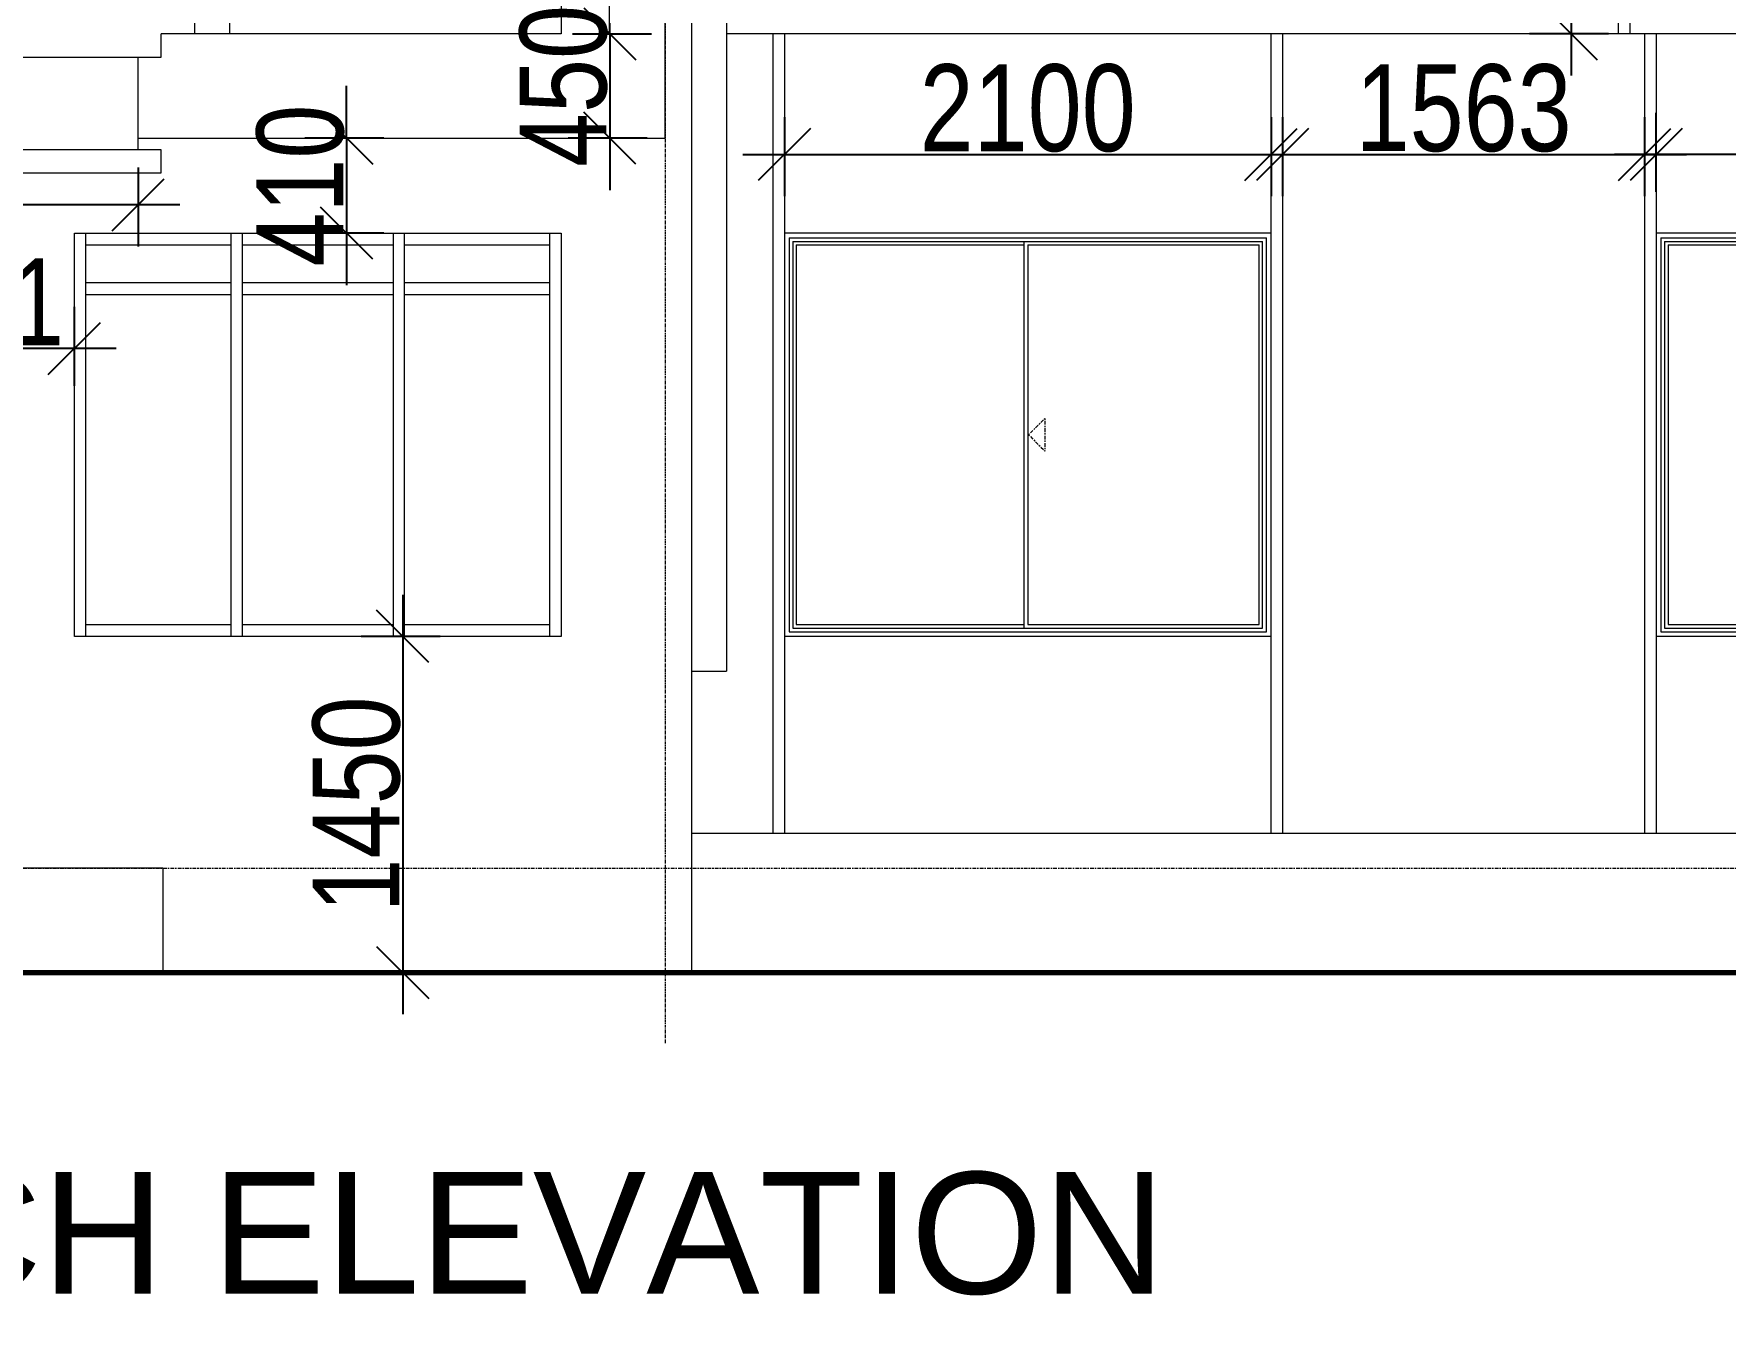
# Model space of a CAD drawing. Header units: millimetres. Extents: x -35190 to 411743, y -233114 to 23872.
# Drawn here: x 91686 to 98985, y -165725 to -160157 of the extents above; entities that cross this region are included whole.
import ezdxf

# ---------------------------------------------------------------- set-up
doc = ezdxf.new("R2010")
doc.units = ezdxf.units.MM
doc.linetypes.add('Centre', pattern=[31.75, 6.35, -4.7625, 15.875, -4.7625])
doc.linetypes.add('Grid Line', pattern=[22.225, 12.7, -3.175, 3.175, -3.175])
for name, color, linetype, lineweight in [('A-ANNO-DIMS', 211, 'Continuous', 9), ('A-DETL-WIDE', 214, 'Continuous', 70), ('A-FLOR', 192, 'Continuous', 18), ('A-FLOR-LEVL', 51, 'Continuous', 18), ('A-GLAZ', 151, 'Continuous', 18), ('A-GLAZ-CWMG', 51, 'Continuous', 18), ('A-WALL', 113, 'Continuous', 18), ('G-ANNO-TEXT', 231, 'Continuous', 9), ('I-WALL', 2, 'Continuous', 18), ('Q-CASE', 31, 'Continuous', 18), ('S-GRID', 1, 'Continuous', 9)]:
    doc.layers.add(name, color=color, linetype=linetype, lineweight=lineweight)
doc.styles.add('Arial_2', font='arial.ttf', dxfattribs={"height": 337.5})
doc.styles.add('Arial_3', font='arial.ttf', dxfattribs={"width": 0.8, "height": 375})
doc.dimstyles.new('main_4_5mm', dxfattribs={"dimscale": 304.8, "dimtxt": 382.597275, "dimasz": 0.738189, "dimexe": 0.590551, "dimexo": 0.0625, "dimgap": 0.024606, "dimtad": 1, "dimdec": 0, "dimzin": 0, "dimdsep": 46, "dimtxsty": 'Arial_3', "dimblk1": 'OBLIQUE', "dimblk2": 'OBLIQUE', "dimsah": 1, "dimcen": 0.09, "dimdle": 0.590551, "dimazin": 0, "dimtfac": 1, "dimtdec": 4, "dimtix": 1, "dimtmove": 0, "dimatfit": 3, "dimfxl": 0.590551, "dimfxlon": 1, "dimtvp": 1, "dimtolj": 1, "dimtzin": 0, "dimarcsym": 2})

# ---------------------------------------------------------------- blocks, each defined once
blk = doc.blocks.new('Sliding - 2L - SL2_1 X 1_8-V4-South')
at = {"layer": 'A-GLAZ'}
for p, q in [((24773.9, 3190), (22673.9, 3190)), ((22693.9, 3170), (22693.9, 1470)), ((22693.9, 3170), (24753.9, 3170)), ((22709.9, 3154), (22709.9, 1486)), ((22709.9, 3154), (24737.9, 3154)), ((22725, 3138.9), (22725, 1501.1)), ((22725, 3138.9), (23708.8, 3138.9)), ((23708.8, 1501.1), (23708.8, 3138.9)), ((23708.9, 1486), (23708.9, 3154)), ((23723.9, 3139), (23723.9, 1501)), ((23723.9, 3139), (24722.9, 3139)), ((24722.9, 1501), (24722.9, 3139)), ((24737.9, 1486), (24737.9, 3154)), ((24753.9, 1470), (24753.9, 3170)), ((22693.9, 1470), (24753.9, 1470)), ((22709.9, 1486), (24737.9, 1486)), ((22725, 1501.1), (23708.8, 1501.1)), ((23723.9, 1501), (24722.9, 1501)), ((24773.9, 1450), (22673.9, 1450))]:
    blk.add_line(p, q, dxfattribs=at)
at = {"layer": 'A-GLAZ', "linetype": 'Centre'}
for p, q in [((23727.7, 2320), (23798.4, 2390.7)), ((23798.4, 2390.7), (23798.4, 2249.3)), ((23727.7, 2320), (23798.4, 2249.3))]:
    blk.add_line(p, q, dxfattribs=at)
blk = doc.blocks.new('Sliding - 2L - SL1_5 X 1_8-V5-South')
at = {"layer": 'A-GLAZ'}
for p, q in [((27936.4, 3190), (26436.4, 3190)), ((26456.4, 3170), (26456.4, 1470)), ((26456.4, 3170), (27916.4, 3170)), ((26472.4, 3154), (26472.4, 1486)), ((26472.4, 3154), (27900.4, 3154)), ((26487.5, 3138.9), (26487.5, 1501.1)), ((26487.5, 3138.9), (27171.3, 3138.9)), ((27171.3, 1501.1), (27171.3, 3138.9)), ((27171.4, 1486), (27171.4, 3154)), ((27186.4, 3139), (27186.4, 1501)), ((27186.4, 3139), (27885.4, 3139)), ((27885.4, 1501), (27885.4, 3139)), ((27900.4, 1486), (27900.4, 3154)), ((27916.4, 1470), (27916.4, 3170)), ((27936.4, 3190), (27936.4, 1450)), ((26456.4, 1470), (27916.4, 1470)), ((26472.4, 1486), (27900.4, 1486)), ((26487.5, 1501.1), (27171.3, 1501.1)), ((27186.4, 1501), (27885.4, 1501)), ((27936.4, 1450), (26436.4, 1450))]:
    blk.add_line(p, q, dxfattribs=at)
at = {"layer": 'A-GLAZ', "linetype": 'Centre'}
for p, q in [((27190.2, 2320), (27260.9, 2390.7)), ((27260.9, 2390.7), (27260.9, 2249.3)), ((27190.2, 2320), (27260.9, 2249.3))]:
    blk.add_line(p, q, dxfattribs=at)
blk = doc.blocks.new('Casework 1 - Casework 1-478824-South')
at = {"layer": 'Q-CASE'}
for p, q in [((22423.9, 10840), (22423.9, 1300)), ((26273.9, 4050), (26273.9, 10690)), ((26323.9, 4050), (26323.9, 10690)), ((22623.9, 4050), (22623.9, 600)), ((22673.9, 4050), (22673.9, 600)), ((24773.9, 600), (24773.9, 4050)), ((24823.9, 4050), (24823.9, 600)), ((26323.9, 4050), (26273.9, 4050)), ((27923.9, 4050), (26323.9, 4050)), ((26386.4, 4050), (26386.4, 600)), ((26436.4, 4050), (26436.4, 600)), ((22273.9, 1300), (22423.9, 1300)), ((42348.9, 600), (22273.9, 600)), ((22273.9, 0), (42348.9, 0))]:
    blk.add_line(p, q, dxfattribs=at)
blk = doc.blocks.new('Rectangular Mullion - 50 x 150mm-723592-South')
at = {"layer": 'A-GLAZ-CWMG'}
for p, q in [((21034.9, 3140), (21034.9, 3190)), ((21034.9, 3140), (21659.9, 3140)), ((21659.9, 3190), (21659.9, 3140))]:
    blk.add_line(p, q, dxfattribs=at)
blk = doc.blocks.new('Rectangular Mullion - 50 x 150mm-723593-South')
at = {"layer": 'A-GLAZ-CWMG'}
for p, q in [((19659.9, 1450), (19659.9, 1500)), ((20284.9, 1500), (19659.9, 1500)), ((20284.9, 1500), (20284.9, 1450))]:
    blk.add_line(p, q, dxfattribs=at)
blk = doc.blocks.new('Rectangular Mullion - 50 x 150mm-723976-South')
at = {"layer": 'A-GLAZ-CWMG'}
for p, q in [((20334.9, 1450), (20334.9, 1500)), ((20984.9, 1500), (20334.9, 1500)), ((20984.9, 1500), (20984.9, 1450))]:
    blk.add_line(p, q, dxfattribs=at)
blk = doc.blocks.new('Rectangular Mullion - 50 x 150mm-725073-South')
at = {"layer": 'A-GLAZ-CWMG'}
blk.add_line((-7482.3, 2950), (-7482.3, 1450), dxfattribs=at)
blk = doc.blocks.new('Rectangular Mullion - 50 x 150mm-V20-South')
at = {"layer": 'A-GLAZ-CWMG'}
blk.add_line((19659.9, 2950), (19659.9, 3190), dxfattribs=at)
blk = doc.blocks.new('Rectangular Mullion - 50 x 150mm-V19-South')
at = {"layer": 'A-GLAZ-CWMG'}
for p, q in [((17363.9, 2950), (17363.9, 1450)), ((17413.9, 1450), (17413.9, 2950))]:
    blk.add_line(p, q, dxfattribs=at)
blk = doc.blocks.new('Casework 2 - Casework 2-644764-South')
at = {"layer": 'Q-CASE'}
for p, q in [((22159.9, 3600), (22159.9, 11140)), ((21709.9, 10690), (21709.9, 4050)), ((19984.9, 3950), (19984.9, 4050)), ((21709.9, 4050), (19984.9, 4050)), ((8884.9, 3950), (19984.9, 3950)), ((19884.9, 3550), (19884.9, 3950)), ((19884.9, 3600), (22159.9, 3600)), ((19984.9, 3550), (8884.9, 3550)), ((19984.9, 3450), (19984.9, 3550)), ((8884.9, 3450), (19984.9, 3450))]:
    blk.add_line(p, q, dxfattribs=at)
blk = doc.blocks.new('Rectangular Mullion - 50 x 150mm-725129-South')
at = {"layer": 'A-GLAZ-CWMG'}
blk.add_line((18538.9, 3190), (18538.9, 2950), dxfattribs=at)
blk = doc.blocks.new('Rectangular Mullion - 50 x 150mm-725076-South')
at = {"layer": 'A-GLAZ-CWMG'}
blk.add_line((-8882.3, 4200), (-8882.3, 5700), dxfattribs=at)
blk = doc.blocks.new('Rectangular Mullion - 50 x 150mm-V36-South')
at = {"layer": 'A-GLAZ-CWMG'}
for p, q in [((17363.9, 3190), (17363.9, 2950)), ((17413.9, 2950), (17413.9, 3190))]:
    blk.add_line(p, q, dxfattribs=at)
blk = doc.blocks.new('Rectangular Mullion - 50 x 150mm-723595-South')
at = {"layer": 'A-GLAZ-CWMG'}
for p, q in [((19659.9, 2925), (19659.9, 2975)), ((20284.9, 2975), (19659.9, 2975)), ((19659.9, 2925), (20284.9, 2925)), ((20284.9, 2975), (20284.9, 2925))]:
    blk.add_line(p, q, dxfattribs=at)
blk = doc.blocks.new('Rectangular Mullion - 50 x 150mm-723977-South')
at = {"layer": 'A-GLAZ-CWMG'}
for p, q in [((20334.9, 2925), (20334.9, 2975)), ((20984.9, 2975), (20334.9, 2975)), ((20334.9, 2925), (20984.9, 2925)), ((20984.9, 2975), (20984.9, 2925))]:
    blk.add_line(p, q, dxfattribs=at)
blk = doc.blocks.new('Rectangular Mullion - 50 x 150mm-723978-South')
at = {"layer": 'A-GLAZ-CWMG'}
for p, q in [((20334.9, 3140), (20334.9, 3190)), ((20334.9, 3140), (20984.9, 3140)), ((20984.9, 3190), (20984.9, 3140))]:
    blk.add_line(p, q, dxfattribs=at)
blk = doc.blocks.new('_Oblique')
at = {"color": 0, "linetype": 'ByBlock', "lineweight": -2}
blk.add_line((-0.5, -0.5), (0.5, 0.5), dxfattribs=at)
blk = doc.blocks.new('*D2229')
at = {"layer": 'A-ANNO-DIMS', "color": 0, "lineweight": -2, "transparency": 16777216}
for p, q in [((97074.9, -160516.6), (97074.9, -160857.6)), ((98637.4, -160516.6), (98637.4, -160857.6)), ((96894.9, -160677.6), (98817.4, -160677.6))]:
    blk.add_line(p, q, dxfattribs=at)
at = {"layer": 'Defpoints', "color": 0, "transparency": 16777216}
for p in [(97074.9, -160497.6), (98637.4, -160497.6), (98637.4, -160677.6)]:
    blk.add_point(p, dxfattribs=at)
at = {"layer": 'A-ANNO-DIMS', "color": 0, "lineweight": -2, "transparency": 16777216, "xscale": 224.9999999999999, "yscale": 224.9999999999999, "zscale": 224.9999999999999, "rotation": 180}
blk.add_blockref('_Oblique', (97074.9, -160677.6), dxfattribs=at)
at = {"layer": 'A-ANNO-DIMS', "color": 0, "lineweight": -2, "transparency": 16777216, "xscale": 224.9999999999999, "yscale": 224.9999999999999, "zscale": 224.9999999999999}
blk.add_blockref('_Oblique', (98637.4, -160677.6), dxfattribs=at)
at = {"layer": 'A-ANNO-DIMS', "color": 0, "transparency": 16777216, "insert": (97856.1, -160478.5), "char_height": 375, "width": 991.692, "attachment_point": 5, "style": 'Arial_3'}
blk.add_mtext('\\A1;1563', dxfattribs=at)
blk = doc.blocks.new('*D2230')
at = {"layer": 'A-ANNO-DIMS', "color": 0, "lineweight": -2, "transparency": 16777216}
for p, q in [((98687.4, -160838.5), (98687.4, -160497.6)), ((103449.9, -160838.5), (103449.9, -160497.6)), ((103629.9, -160677.6), (98507.4, -160677.6))]:
    blk.add_line(p, q, dxfattribs=at)
at = {"layer": 'Defpoints', "color": 0, "transparency": 16777216}
for p in [(98687.4, -160677.6), (98687.4, -160857.6), (103449.9, -160857.6)]:
    blk.add_point(p, dxfattribs=at)
at = {"layer": 'A-ANNO-DIMS', "color": 0, "lineweight": -2, "transparency": 16777216, "xscale": 224.9999999999999, "yscale": 224.9999999999999, "zscale": 224.9999999999999, "rotation": 180}
blk.add_blockref('_Oblique', (98687.4, -160677.6), dxfattribs=at)
at = {"layer": 'A-ANNO-DIMS', "color": 0, "lineweight": -2, "transparency": 16777216, "xscale": 224.9999999999999, "yscale": 224.9999999999999, "zscale": 224.9999999999999}
blk.add_blockref('_Oblique', (103449.9, -160677.6), dxfattribs=at)
at = {"layer": 'A-ANNO-DIMS', "color": 0, "transparency": 16777216, "insert": (101068.6, -160478.6), "char_height": 375, "width": 991.692, "attachment_point": 5, "style": 'Arial_3'}
blk.add_mtext('\\A1;4762', dxfattribs=at)
blk = doc.blocks.new('*D2231')
at = {"layer": 'A-ANNO-DIMS', "color": 0, "lineweight": -2, "transparency": 16777216}
for p, q in [((94924.9, -160516.6), (94924.9, -160857.6)), ((97024.9, -160516.6), (97024.9, -160857.6)), ((94744.9, -160677.6), (97204.9, -160677.6))]:
    blk.add_line(p, q, dxfattribs=at)
at = {"layer": 'Defpoints', "color": 0, "transparency": 16777216}
for p in [(94924.9, -160497.6), (97024.9, -160497.6), (97024.9, -160677.6)]:
    blk.add_point(p, dxfattribs=at)
at = {"layer": 'A-ANNO-DIMS', "color": 0, "lineweight": -2, "transparency": 16777216, "xscale": 224.9999999999999, "yscale": 224.9999999999999, "zscale": 224.9999999999999, "rotation": 180}
blk.add_blockref('_Oblique', (94924.9, -160677.6), dxfattribs=at)
at = {"layer": 'A-ANNO-DIMS', "color": 0, "lineweight": -2, "transparency": 16777216, "xscale": 224.9999999999999, "yscale": 224.9999999999999, "zscale": 224.9999999999999}
blk.add_blockref('_Oblique', (97024.9, -160677.6), dxfattribs=at)
at = {"layer": 'A-ANNO-DIMS', "color": 0, "transparency": 16777216, "insert": (95974.9, -160478.6), "char_height": 375, "width": 991.692, "attachment_point": 5, "style": 'Arial_3'}
blk.add_mtext('\\A1;2100', dxfattribs=at)
blk = doc.blocks.new('*D2243')
at = {"layer": 'A-ANNO-DIMS', "color": 0, "lineweight": -2, "transparency": 16777216}
for p, q in [((98320.3, -159227.1), (98320.3, -160337.1)), ((98481.2, -159407.1), (98140.3, -159407.1)), ((98481.2, -160157.1), (98140.3, -160157.1))]:
    blk.add_line(p, q, dxfattribs=at)
at = {"layer": 'Defpoints', "color": 0, "transparency": 16777216}
for p in [(98500.3, -159407.1), (98320.3, -160157.1), (98500.3, -160157.1)]:
    blk.add_point(p, dxfattribs=at)
at = {"layer": 'A-ANNO-DIMS', "color": 0, "lineweight": -2, "transparency": 16777216, "xscale": 224.9999999999999, "yscale": 224.9999999999999, "zscale": 224.9999999999999}
for p, rotation in [((98320.3, -159407.1), 90), ((98320.3, -160157.1), 270)]:
    blk.add_blockref('_Oblique', p, dxfattribs=dict(at, rotation=rotation))
at = {"layer": 'A-ANNO-DIMS', "color": 0, "transparency": 16777216, "insert": (98121.3, -159782.1), "char_height": 375, "width": 743.769, "attachment_point": 5, "rotation": 90, "style": 'Arial_3'}
blk.add_mtext('\\A1;750', dxfattribs=at)
blk = doc.blocks.new('*D2266')
at = {"layer": 'A-ANNO-DIMS', "color": 0, "lineweight": -2, "transparency": 16777216}
for p, q in [((81235.9, -160733.7), (81235.9, -161074.7)), ((92135.9, -160733.7), (92135.9, -161074.7)), ((92315.9, -160894.7), (81055.9, -160894.7))]:
    blk.add_line(p, q, dxfattribs=at)
at = {"layer": 'Defpoints', "color": 0, "transparency": 16777216}
for p in [(81235.9, -160714.7), (92135.9, -160714.7), (81235.9, -160894.7)]:
    blk.add_point(p, dxfattribs=at)
at = {"layer": 'A-ANNO-DIMS', "color": 0, "lineweight": -2, "transparency": 16777216, "xscale": 224.9999999999999, "yscale": 224.9999999999999, "zscale": 224.9999999999999, "rotation": 180}
blk.add_blockref('_Oblique', (81235.9, -160894.7), dxfattribs=at)
at = {"layer": 'A-ANNO-DIMS', "color": 0, "lineweight": -2, "transparency": 16777216, "xscale": 224.9999999999999, "yscale": 224.9999999999999, "zscale": 224.9999999999999}
blk.add_blockref('_Oblique', (92135.9, -160894.7), dxfattribs=at)
at = {"layer": 'A-ANNO-DIMS', "color": 0, "transparency": 16777216, "insert": (86685.9, -160695.7), "char_height": 375, "width": 1239.615, "attachment_point": 5, "style": 'Arial_3'}
blk.add_mtext('\\A1;10900', dxfattribs=at)
blk = doc.blocks.new('*D2269')
at = {"layer": 'A-ANNO-DIMS', "color": 0, "lineweight": -2, "transparency": 16777216}
for p, q in [((90839.9, -161676.1), (90839.9, -161335.2)), ((91860.9, -161676.1), (91860.9, -161335.2)), ((92040.9, -161515.2), (90659.9, -161515.2))]:
    blk.add_line(p, q, dxfattribs=at)
at = {"layer": 'Defpoints', "color": 0, "transparency": 16777216}
for p in [(90839.9, -161515.2), (90839.9, -161695.2), (91860.9, -161695.2)]:
    blk.add_point(p, dxfattribs=at)
at = {"layer": 'A-ANNO-DIMS', "color": 0, "lineweight": -2, "transparency": 16777216, "xscale": 224.9999999999999, "yscale": 224.9999999999999, "zscale": 224.9999999999999, "rotation": 180}
blk.add_blockref('_Oblique', (90839.9, -161515.2), dxfattribs=at)
at = {"layer": 'A-ANNO-DIMS', "color": 0, "lineweight": -2, "transparency": 16777216, "xscale": 224.9999999999999, "yscale": 224.9999999999999, "zscale": 224.9999999999999}
blk.add_blockref('_Oblique', (91860.9, -161515.2), dxfattribs=at)
at = {"layer": 'A-ANNO-DIMS', "color": 0, "transparency": 16777216, "insert": (91350.4, -161316.2), "char_height": 375, "width": 991.692, "attachment_point": 5, "style": 'Arial_3'}
blk.add_mtext('\\A1;1021', dxfattribs=at)
blk = doc.blocks.new('*D2270')
at = {"layer": 'A-ANNO-DIMS', "color": 0, "lineweight": -2, "transparency": 16777216}
for p, q in [((94171.3, -160157.1), (94171.3, -159932.1)), ((94010.3, -160157.1), (94351.3, -160157.1)), ((94171.3, -160157.1), (94171.3, -160607.1)), ((94332.2, -160607.1), (93991.3, -160607.1)), ((94171.3, -160607.1), (94171.3, -160832.1))]:
    blk.add_line(p, q, dxfattribs=at)
at = {"layer": 'Defpoints', "color": 0, "transparency": 16777216}
for p in [(93991.3, -160157.1), (94171.3, -160607.1), (94351.3, -160607.1)]:
    blk.add_point(p, dxfattribs=at)
at = {"layer": 'A-ANNO-DIMS', "color": 0, "lineweight": -2, "transparency": 16777216, "xscale": 224.9999999999999, "yscale": 224.9999999999999, "zscale": 224.9999999999999}
for p, rotation in [((94171.3, -160157.1), 270), ((94171.3, -160607.1), 90)]:
    blk.add_blockref('_Oblique', p, dxfattribs=dict(at, rotation=rotation))
at = {"layer": 'A-ANNO-DIMS', "color": 0, "transparency": 16777216, "insert": (93972.3, -160382.1), "char_height": 375, "width": 743.769, "attachment_point": 5, "rotation": 90, "style": 'Arial_3'}
blk.add_mtext('\\A1;450', dxfattribs=at)
blk = doc.blocks.new('*D2271')
at = {"layer": 'A-ANNO-DIMS', "color": 0, "lineweight": -2, "transparency": 16777216}
for p, q in [((93035.9, -160607.1), (93035.9, -160382.1)), ((93196.8, -160607.1), (92855.9, -160607.1)), ((93035.9, -160607.1), (93035.9, -161017.1)), ((93196.8, -161017.1), (92855.9, -161017.1)), ((93035.9, -161017.1), (93035.9, -161242.1))]:
    blk.add_line(p, q, dxfattribs=at)
at = {"layer": 'Defpoints', "color": 0, "transparency": 16777216}
for p in [(93215.9, -160607.1), (93035.9, -161017.1), (93215.9, -161017.1)]:
    blk.add_point(p, dxfattribs=at)
at = {"layer": 'A-ANNO-DIMS', "color": 0, "lineweight": -2, "transparency": 16777216, "xscale": 224.9999999999999, "yscale": 224.9999999999999, "zscale": 224.9999999999999}
for p, rotation in [((93035.9, -160607.1), 270), ((93035.9, -161017.1), 90)]:
    blk.add_blockref('_Oblique', p, dxfattribs=dict(at, rotation=rotation))
at = {"layer": 'A-ANNO-DIMS', "color": 0, "transparency": 16777216, "insert": (92836.9, -160812.1), "char_height": 375, "width": 743.769, "attachment_point": 5, "rotation": 90, "style": 'Arial_3'}
blk.add_mtext('\\A1;410', dxfattribs=at)
blk = doc.blocks.new('*D2272')
at = {"layer": 'A-ANNO-DIMS', "color": 0, "lineweight": -2, "transparency": 16777216}
for p, q in [((93277.9, -162577.1), (93277.9, -164387.1)), ((93438.9, -162757.1), (93097.9, -162757.1)), ((93438.9, -164207.1), (93097.9, -164207.1))]:
    blk.add_line(p, q, dxfattribs=at)
at = {"layer": 'Defpoints', "color": 0, "transparency": 16777216}
for p in [(93457.9, -162757.1), (93277.9, -164207.1), (93457.9, -164207.1)]:
    blk.add_point(p, dxfattribs=at)
at = {"layer": 'A-ANNO-DIMS', "color": 0, "lineweight": -2, "transparency": 16777216, "xscale": 224.9999999999999, "yscale": 224.9999999999999, "zscale": 224.9999999999999}
for p, rotation in [((93277.9, -162757.1), 90), ((93277.9, -164207.1), 270)]:
    blk.add_blockref('_Oblique', p, dxfattribs=dict(at, rotation=rotation))
at = {"layer": 'A-ANNO-DIMS', "color": 0, "transparency": 16777216, "insert": (93079, -163482.1), "char_height": 375, "width": 991.692, "attachment_point": 5, "rotation": 90, "style": 'Arial_3'}
blk.add_mtext('\\A1;1450', dxfattribs=at)

msp = doc.modelspace()

# ---------------------------------------------------------------- linework, layer by layer
at = {"layer": 'A-DETL-WIDE'}
msp.add_line((57575.8, -164207.1), (121524.9, -164207.1), dxfattribs=at)
at = {"layer": 'A-FLOR'}
msp.add_line((98524.9, -160157.1), (94674.9, -160157.1), dxfattribs=at)
at = {"layer": 'A-FLOR-LEVL', "linetype": 'Centre', "lineweight": 9}
for p, q in [((55656.4, -163757.1), (118808.8, -163757.1)), ((55656.4, -164207.1), (118808.8, -164207.1))]:
    msp.add_line(p, q, dxfattribs=at)
at = {"layer": 'A-WALL'}
for p, q in [((94524.9, -164207.1), (94524.9, -150257.1)), ((92380.9, -160157.1), (92380.9, -153517.1)), ((92530.9, -153517.1), (92530.9, -160157.1)), ((91860.9, -162757.1), (91860.9, -161017.1)), ((91860.9, -161017.1), (93960.9, -161017.1)), ((93960.9, -161017.1), (93960.9, -162757.1)), ((93960.9, -162757.1), (91860.9, -162757.1)), ((92243.2, -164207.1), (94524.9, -164207.1))]:
    msp.add_line(p, q, dxfattribs=at)
at = {"layer": 'I-WALL'}
for p, q in [((92243.2, -163757.1), (89052.1, -163757.1)), ((92243.2, -163757.1), (92243.2, -164207.1)), ((89052.1, -164207.1), (92243.2, -164207.1))]:
    msp.add_line(p, q, dxfattribs=at)
at = {"layer": 'S-GRID', "linetype": 'Grid Line'}
msp.add_line((94412.4, -164511.9), (94412.4, -146078.5), dxfattribs=at)

# ---------------------------------------------------------------- block references
at = {"layer": 'A-GLAZ', "linetype": 'Centre'}
for name in ['Sliding - 2L - SL2_1 X 1_8-V4-South', 'Sliding - 2L - SL1_5 X 1_8-V5-South']:
    msp.add_blockref(name, (72251, -164207.1), dxfattribs=at)
at = {"layer": 'A-GLAZ-CWMG'}
for name, p in [('Rectangular Mullion - 50 x 150mm-723592-South', (70876, -164207.1)), ('Rectangular Mullion - 50 x 150mm-V20-South', (72251, -164207.1)), ('Rectangular Mullion - 50 x 150mm-V36-South', (75172, -164207.1)), ('Rectangular Mullion - 50 x 150mm-723978-South', (72251, -164207.1)), ('Rectangular Mullion - 50 x 150mm-V36-South', (75872, -164207.1)), ('Rectangular Mullion - 50 x 150mm-723592-South', (72251, -164207.1)), ('Rectangular Mullion - 50 x 150mm-725129-South', (75372, -164207.1)), ('Rectangular Mullion - 50 x 150mm-723595-South', (72251, -164207.1)), ('Rectangular Mullion - 50 x 150mm-723977-South', (72251, -164207.1)), ('Rectangular Mullion - 50 x 150mm-723595-South', (73626, -164207.1)), ('Rectangular Mullion - 50 x 150mm-725076-South', (100793.2, -166957.1)), ('Rectangular Mullion - 50 x 150mm-V19-South', (75172, -164207.1)), ('Rectangular Mullion - 50 x 150mm-V19-South', (75872, -164207.1)), ('Rectangular Mullion - 50 x 150mm-725073-South', (101393.2, -164207.1)), ('Rectangular Mullion - 50 x 150mm-723593-South', (72251, -164207.1)), ('Rectangular Mullion - 50 x 150mm-723976-South', (72251, -164207.1)), ('Rectangular Mullion - 50 x 150mm-723593-South', (73626, -164207.1))]:
    msp.add_blockref(name, p, dxfattribs=at)
at = {"layer": 'Q-CASE'}
for name in ['Casework 2 - Casework 2-644764-South', 'Casework 1 - Casework 1-478824-South']:
    msp.add_blockref(name, (72251, -164207.1), dxfattribs=at)

# ---------------------------------------------------------------- texts
at = {"layer": 'G-ANNO-TEXT', "color": 7, "insert": (88134.1, -165068.5), "char_height": 525, "width": 10161.389, "attachment_point": 1, "style": 'Arial_2', "bg_fill": 3, "box_fill_scale": 1.25, "bg_fill_color": 256, "bg_fill_true_color": 13158600, "bg_fill_transparency": 0}
msp.add_mtext('APPROACH ELEVATION', dxfattribs=at)

# ---------------------------------------------------------------- dimensions: what is measured, and where the dimension line sits
at = {"layer": 'A-ANNO-DIMS'}
for base, p1, p2, override, picture, middle in [((98320.3, -160157.1), (98500.3, -159407.1), (98500.3, -160157.1), {"dimpost": '<>', "dimfxl": 750}, '*D2243', (98121.3, -159782.1)), ((94171.3, -160607.1), (93991.3, -160157.1), (94351.3, -160607.1), {"dimpost": '<>', "dimfxl": 576.281181}, '*D2270', (93972.3, -160382.1)), ((93035.9, -161017.1), (93215.9, -160607.1), (93215.9, -161017.1), {"dimpost": '<>', "dimfxl": 410}, '*D2271', (92836.9, -160812.1)), ((93277.9, -164207.1), (93457.9, -162757.1), (93457.9, -164207.1), {"dimpost": '<>', "dimfxl": 1450}, '*D2272', (93079, -163482.1))]:
    dim = msp.add_linear_dim(base=base, p1=p1, p2=p2, angle=90, dimstyle='main_4_5mm', override=override, dxfattribs=at)
    dim.commit()
    dim.dimension.update_dxf_attribs({"geometry": picture, "text_midpoint": middle})
for base, p1, p2, override, picture, middle in [((97024.9, -160677.6), (94924.9, -160497.6), (97024.9, -160497.6), {"dimpost": '<>', "dimfxl": 2100}, '*D2231', (95974.9, -160478.6)), ((98637.3825008, -160677.5973026), (97074.8825008, -160497.5973026), (98637.3825008, -160497.5973026), {"dimpost": '<>', "dimfxl": 1562.5}, '*D2229', (97856.1325008, -160478.5045331)), ((98687.3825008, -160677.5973026), (103449.8825008, -160857.5973026), (98687.3825008, -160857.5973026), {"dimpost": '<>', "dimfxl": 4762.5}, '*D2230', (101068.6325008, -160478.6324322)), ((81235.9, -160894.7), (92135.9, -160714.7), (81235.9, -160714.7), {"dimpost": '<>', "dimfxl": 10900}, '*D2266', (86685.9, -160695.7)), ((90839.9, -161515.2), (91860.9, -161695.2), (90839.9, -161695.2), {"dimpost": '<>', "dimfxl": 1021}, '*D2269', (91350.4, -161316.2))]:
    dim = msp.add_linear_dim(base=base, p1=p1, p2=p2, dimstyle='main_4_5mm', override=override, dxfattribs=at)
    dim.commit()
    dim.dimension.update_dxf_attribs({"geometry": picture, "text_midpoint": middle})

doc.saveas('drawing.dxf')
